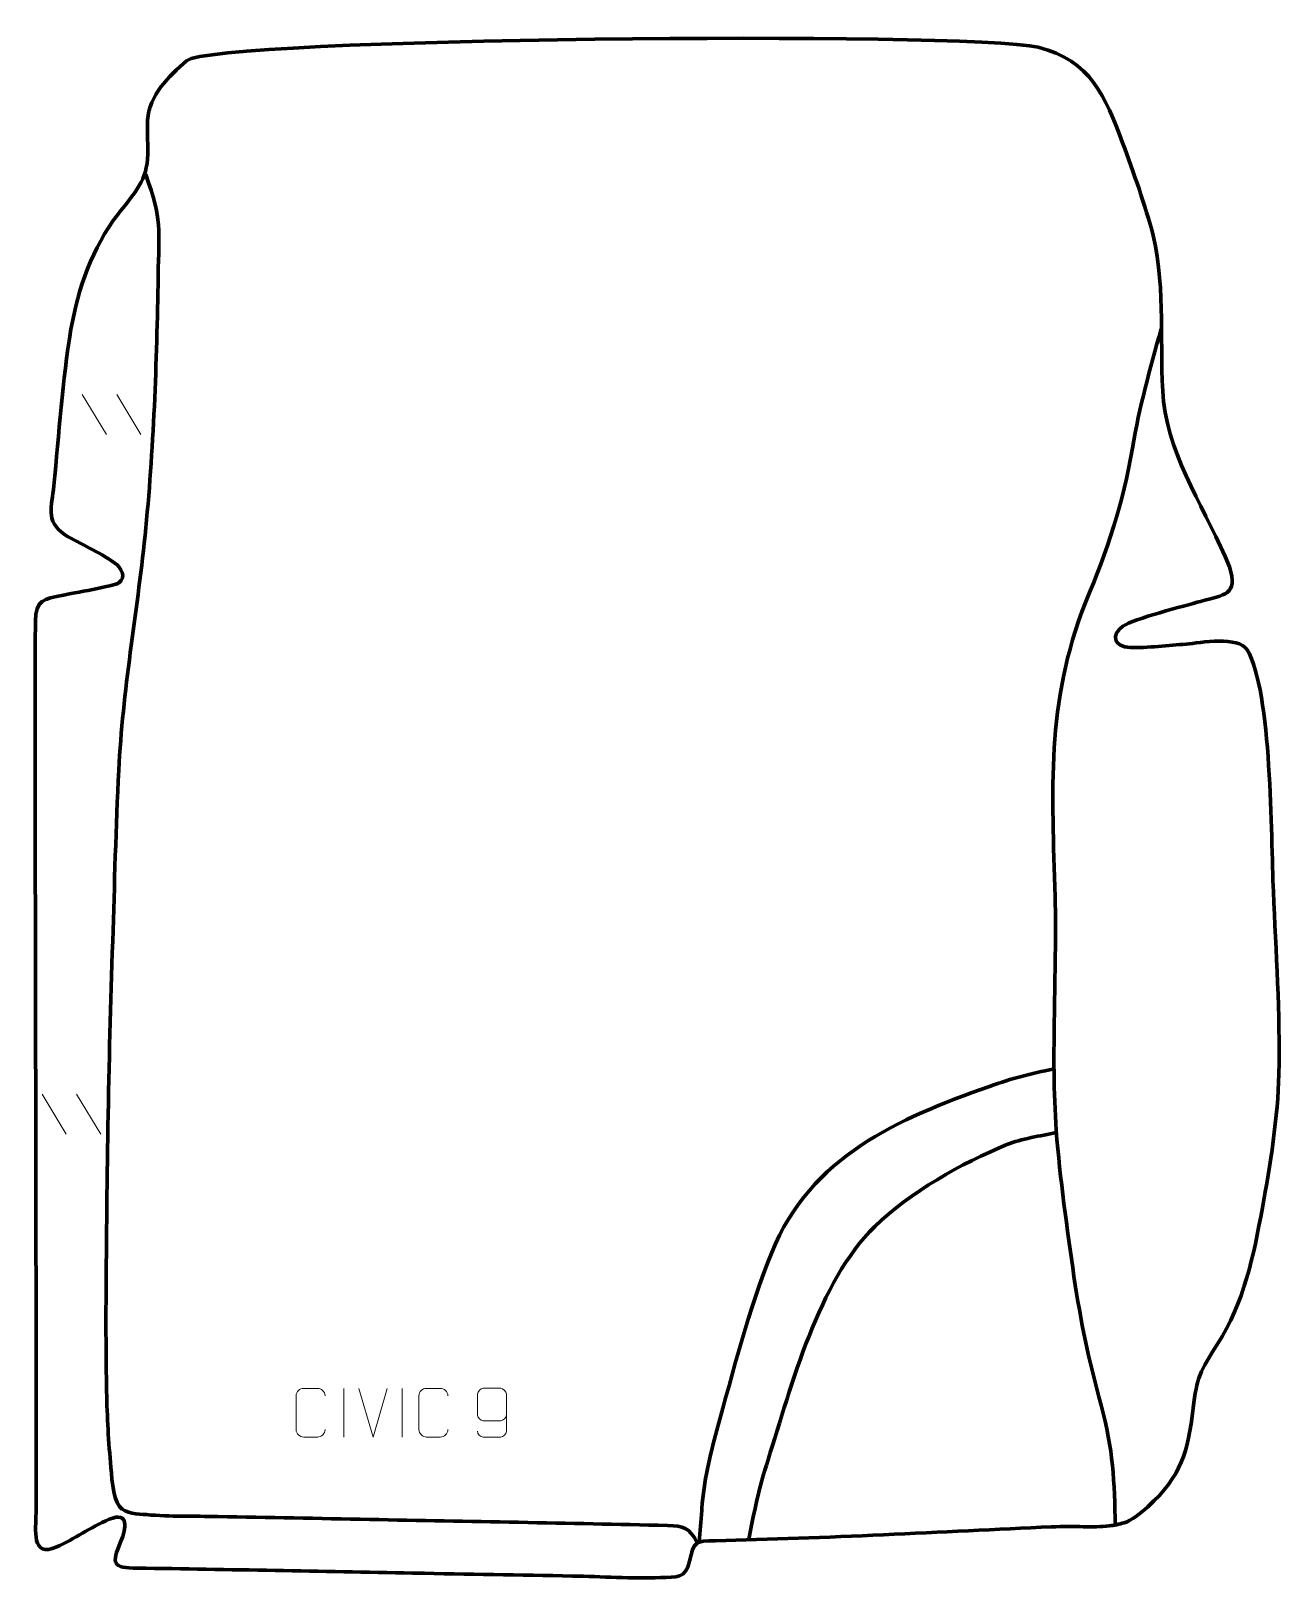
# Model space of a CAD drawing. Header units: millimetres. Extents: x -321 to 319, y -413 to 381.
import ezdxf

# ---------------------------------------------------------------- set-up
doc = ezdxf.new("R2010")
doc.units = ezdxf.units.MM
doc.header["$MEASUREMENT"] = 0
for name, color, linetype in [('layer 1', 7, 'Continuous'), ('layer 2', 7, 'Continuous'), ('layer 3', 7, 'Continuous')]:
    doc.layers.add(name, color=color, linetype=linetype)

msp = doc.modelspace()

# ---------------------------------------------------------------- linework, layer by layer
at = {"layer": 'layer 1', "color": 250, "lineweight": 9}
for points in [[(-294.8727, 194.4073), (-294.8727, 194.4073), (-282.5084, 173.863), (-282.5084, 173.863)], [(-277.1428, 194.4073), (-277.1428, 194.4073), (-264.7785, 173.863), (-264.7785, 173.863)], [(-315.5102, -164.3676), (-315.5102, -164.3676), (-303.1459, -184.9119), (-303.1459, -184.9119)], [(-297.7803, -164.3676), (-297.7803, -164.3676), (-285.416, -184.9119), (-285.416, -184.9119)], [(-160.7482, -315.278), (-160.7482, -315.278), (-160.7482, -340.2521), (-160.7482, -340.2521)], [(-145.7483, -340.2419), (-145.7483, -340.2419), (-153.0701, -315.2883), (-153.0701, -315.2883)], [(-138.4264, -315.2883), (-138.4264, -315.2883), (-145.7482, -340.2419), (-145.7482, -340.2419)], [(-130.7482, -315.278), (-130.7482, -315.278), (-130.7482, -340.2521), (-130.7482, -340.2521)]]:
    msp.add_open_spline(points, degree=3, dxfattribs=at)
for points, knots in [([(-170.3252, -336.4241), (-170.465, -338.7475), (-172.1422, -340.2271), (-174.2899, -340.2379), (-174.2899, -340.2379), (-176.6218, -340.2375), (-178.9537, -340.2375), (-181.2852, -340.2379), (-181.2852, -340.2379), (-183.2102, -340.3433), (-185.1823, -338.4588), (-185.1711, -336.4415), (-185.1711, -336.4415), (-185.1707, -330.6714), (-185.1707, -324.9017), (-185.1711, -319.1324), (-185.1711, -319.1324), (-185.1669, -316.9943), (-183.4202, -315.2751), (-181.2678, -315.2886), (-181.2678, -315.2886), (-178.9421, -315.2886), (-176.616, -315.2886), (-174.2899, -315.2886), (-174.2899, -315.2886), (-172.3433, -315.2531), (-170.3519, -316.7446), (-170.3252, -319.1822)], [0, 0, 0, 0, 0.125, 0.125, 0.125, 0.125, 0.25, 0.25, 0.25, 0.25, 0.375, 0.375, 0.375, 0.375, 0.5, 0.5, 0.5, 0.5, 0.625, 0.625, 0.625, 0.625, 0.75, 0.75, 0.75, 0.75, 1, 1, 1, 1]), ([(-107.3252, -336.4241), (-107.465, -338.7475), (-109.1422, -340.2271), (-111.2899, -340.2379), (-111.2899, -340.2379), (-113.6218, -340.2375), (-115.9537, -340.2375), (-118.2852, -340.2379), (-118.2852, -340.2379), (-120.2102, -340.3433), (-122.1823, -338.4588), (-122.1711, -336.4415), (-122.1711, -336.4415), (-122.1707, -330.6714), (-122.1707, -324.9017), (-122.1711, -319.1324), (-122.1711, -319.1324), (-122.1669, -316.9943), (-120.4202, -315.2751), (-118.2678, -315.2886), (-118.2678, -315.2886), (-115.9421, -315.2886), (-113.616, -315.2886), (-111.2899, -315.2886), (-111.2899, -315.2886), (-109.3433, -315.2531), (-107.3519, -316.7446), (-107.3252, -319.1822)], [0, 0, 0, 0, 0.125, 0.125, 0.125, 0.125, 0.25, 0.25, 0.25, 0.25, 0.375, 0.375, 0.375, 0.375, 0.5, 0.5, 0.5, 0.5, 0.625, 0.625, 0.625, 0.625, 0.75, 0.75, 0.75, 0.75, 1, 1, 1, 1]), ([(-92.1782, -337.3058), (-92.1541, -338.6453), (-90.7979, -340.2986), (-89.226, -340.2642), (-89.226, -340.2642), (-86.2412, -340.2639), (-83.256, -340.2639), (-80.2706, -340.2642), (-80.2706, -340.2642), (-79.0515, -340.2792), (-77.3233, -338.8416), (-77.3183, -337.3058), (-77.3183, -337.3058), (-77.3186, -330.9454), (-77.3186, -324.5846), (-77.3183, -318.2238), (-77.3183, -318.2238), (-77.323, -317.0609), (-79.0515, -315.2898), (-80.2706, -315.2654), (-80.2706, -315.2654), (-83.256, -315.2657), (-86.2412, -315.2657), (-89.226, -315.2654), (-89.226, -315.2654), (-90.5041, -315.3092), (-92.1738, -316.9237), (-92.1782, -318.2238), (-92.1782, -318.2238), (-92.1782, -321.8072), (-92.1782, -325.3902), (-92.1782, -328.973), (-92.1782, -328.973), (-92.1397, -330.4512), (-90.557, -331.8841), (-89.226, -331.882), (-89.226, -331.882), (-86.2412, -331.8823), (-83.256, -331.8823), (-80.2706, -331.882), (-80.2706, -331.882), (-78.9411, -331.887), (-77.2981, -330.3798), (-77.3398, -328.9512)], [0, 0, 0, 0, 0.08333333, 0.08333333, 0.08333333, 0.08333333, 0.16666667, 0.16666667, 0.16666667, 0.16666667, 0.25, 0.25, 0.25, 0.25, 0.33333333, 0.33333333, 0.33333333, 0.33333333, 0.41666667, 0.41666667, 0.41666667, 0.41666667, 0.5, 0.5, 0.5, 0.5, 0.58333333, 0.58333333, 0.58333333, 0.58333333, 0.66666667, 0.66666667, 0.66666667, 0.66666667, 0.75, 0.75, 0.75, 0.75, 0.83333333, 0.83333333, 0.83333333, 0.83333333, 1, 1, 1, 1])]:
    msp.add_open_spline(points, degree=3, knots=knots, dxfattribs=at)
at = {"layer": 'layer 2', "color": 142, "lineweight": 200}
for points, knots in [([(-262.3277, 307.1804), (-253.686, 283.8932), (-255.5893, 279.1385), (-255.9524, 255.0006), (-255.9524, 255.0006), (-256.6205, 211.3314), (-258.2332, 165.4296), (-262.6871, 122.0182), (-262.6871, 122.0182), (-266.9187, 81.4894), (-274.0793, 42.6631), (-276.1863, 1.6964), (-276.1863, 1.6964), (-277.6651, -27.3702), (-278.2887, -56.8245), (-279.278, -85.9532), (-279.278, -85.9532), (-281.4167, -149.1208), (-282.4327, -212.2922), (-282.6992, -275.494), (-282.6992, -275.494), (-282.7398, -288.4933), (-282.6761, -301.4842), (-282.4479, -314.4819), (-282.4479, -314.4819), (-282.2141, -327.5085), (-281.5879, -340.4015), (-280.3871, -353.3772), (-280.3871, -353.3772), (-279.7796, -359.6437), (-279.5744, -371.0884), (-275.7249, -375.8411), (-275.7249, -375.8411), (-272.4564, -379.8766), (-266.5983, -379.76), (-261.8594, -380.068), (-261.8594, -380.068), (-249.8126, -381.0755), (-237.4258, -380.8044), (-225.3237, -381.0154), (-225.3237, -381.0154), (-199.3883, -381.5022), (-173.4531, -381.9781), (-147.5188, -382.5164), (-147.5188, -382.5164), (-96.6083, -383.5737), (-45.6132, -384.3662), (5.2816, -385.6461), (5.2816, -385.6461), (13.7147, -385.8582), (16.2044, -386.6653), (20.4074, -394.1345), (20.4074, -394.1345), (20.4074, -394.1345), (20.6245, -394.5204), (20.6245, -394.5204)], [0, 0, 0, 0, 0.06666667, 0.06666667, 0.06666667, 0.06666667, 0.13333333, 0.13333333, 0.13333333, 0.13333333, 0.2, 0.2, 0.2, 0.2, 0.26666667, 0.26666667, 0.26666667, 0.26666667, 0.33333333, 0.33333333, 0.33333333, 0.33333333, 0.4, 0.4, 0.4, 0.4, 0.46666667, 0.46666667, 0.46666667, 0.46666667, 0.53333333, 0.53333333, 0.53333333, 0.53333333, 0.6, 0.6, 0.6, 0.6, 0.66666667, 0.66666667, 0.66666667, 0.66666667, 0.73333333, 0.73333333, 0.73333333, 0.73333333, 0.8, 0.8, 0.8, 0.8, 0.86666667, 0.86666667, 0.86666667, 0.86666667, 1, 1, 1, 1]), ([(258.5192, 228.0649), (252.622, 207.2182), (247.4301, 188.3131), (243.7502, 166.8669), (243.7502, 166.8669), (238.8187, 138.1256), (230.9888, 114.5779), (219.7048, 87.8066), (219.7048, 87.8066), (199.2572, 35.5281), (202.5903, -8.7284), (204.1183, -63.1419), (204.1183, -63.1419), (205.0494, -102.8214), (201.9372, -143.6878), (204.6836, -183.0653), (204.6836, -183.0653), (206.622, -207.7607), (210.2871, -233.4138), (213.7818, -257.9856), (213.7818, -257.9856), (217.2054, -281.2886), (221.5213, -301.1813), (227.7098, -323.8833), (227.7098, -323.8833), (233.9425, -346.7476), (234.4794, -362.713), (234.9775, -386.0617)], [0, 0, 0, 0, 0.125, 0.125, 0.125, 0.125, 0.25, 0.25, 0.25, 0.25, 0.375, 0.375, 0.375, 0.375, 0.5, 0.5, 0.5, 0.5, 0.625, 0.625, 0.625, 0.625, 0.75, 0.75, 0.75, 0.75, 1, 1, 1, 1]), ([(203.6128, -151.4281), (191.0692, -153.9736), (182.5276, -156.1584), (170.3883, -160.4216), (170.3883, -160.4216), (123.145, -177.2224), (78.9595, -196.0706), (58.7281, -245.6597), (58.7281, -245.6597), (47.0199, -274.3578), (38.9259, -306.8315), (30.6112, -336.8007), (30.6112, -336.8007), (26.7888, -350.5784), (24.0738, -362.523), (22.9309, -376.8433), (22.9309, -376.8433), (22.9309, -376.8433), (22.8432, -377.94), (22.8432, -377.94), (22.8432, -377.94), (22.4295, -383.3356), (22.0387, -388.7304), (21.5945, -394.1239)], [0, 0, 0, 0, 0.14285714, 0.14285714, 0.14285714, 0.14285714, 0.28571429, 0.28571429, 0.28571429, 0.28571429, 0.42857143, 0.42857143, 0.42857143, 0.42857143, 0.57142857, 0.57142857, 0.57142857, 0.57142857, 0.71428571, 0.71428571, 0.71428571, 0.71428571, 1, 1, 1, 1]), ([(46.8098, -393.6473), (49.695, -378.547), (52.1506, -366.6304), (56.8566, -351.8741), (56.8566, -351.8741), (68.95, -313.756), (82.605, -260.7373), (111.5953, -232.2784), (111.5953, -232.2784), (129.6519, -214.7168), (156.1719, -199.8276), (179.4125, -190.2508), (179.4125, -190.2508), (186.7194, -187.2399), (196.7715, -185.8497), (204.6459, -184.1141)], [0, 0, 0, 0, 0.2, 0.2, 0.2, 0.2, 0.4, 0.4, 0.4, 0.4, 0.6, 0.6, 0.6, 0.6, 1, 1, 1, 1])]:
    msp.add_open_spline(points, degree=3, knots=knots, dxfattribs=at)
at = {"layer": 'layer 3', "color": 242, "lineweight": 200}
msp.add_open_spline([(195.4922, 372.5046), (222.4038, 365.6621), (229.702, 347.3435), (238.7581, 323.423), (238.7581, 323.423), (244.3283, 308.4746), (250.3134, 291.2681), (254.4503, 275.9126), (254.4503, 275.9126), (261.0538, 246.9946), (257.3269, 219.7332), (259.7029, 190.7805), (259.7029, 190.7805), (263.1861, 160.6999), (282.3525, 133.7526), (293.5387, 106.0943), (293.5387, 106.0943), (298.1531, 91.288), (291.0364, 91.8544), (278.7071, 88.3168), (278.7071, 88.3168), (270.7846, 86.0437), (244.2314, 79.3592), (238.9031, 75.5982), (238.9031, 75.5982), (232.6453, 71.1809), (234.1228, 64.7685), (242.6634, 64.6191), (242.6634, 64.6191), (251.1436, 64.4706), (262.6216, 65.7375), (271.3354, 66.41), (271.3354, 66.41), (278.5332, 67.1584), (298.2551, 70.6403), (302.5637, 63.483), (302.5637, 63.483), (315.3817, 42.1898), (314.7906, -32.3304), (316.0518, -60.4764), (316.0518, -60.4764), (317.4442, -91.3646), (319.477, -123.2812), (318.8993, -154.1444), (318.8993, -154.1444), (318.4286, -175.6179), (314.3669, -201.3822), (310.4383, -222.6316), (310.4383, -222.6316), (305.7689, -247.7313), (301.1887, -270.9004), (287.2508, -292.7945), (287.2508, -292.7945), (278.6648, -306.4438), (276.6963, -309.7748), (274.8958, -325.3975), (274.8958, -325.3975), (272.2515, -348.04), (269.0045, -359.9968), (251.7279, -376.012), (251.7279, -376.012), (247.2331, -379.8701), (243.4758, -383.0051), (239.5239, -384.2129), (239.5239, -384.2129), (236.8976, -385.0156), (234.3713, -385.52), (231.8349, -385.8304), (231.8349, -385.8304), (223.3856, -386.8644), (214.8231, -385.7458), (202.0793, -386.3256), (202.0793, -386.3256), (146.7206, -388.8438), (85.4061, -392.2362), (29.9621, -393.4175), (29.9621, -393.4175), (19.4956, -393.6405), (18.6984, -393.836), (16.6413, -403.9429), (16.6413, -403.9429), (14.4501, -413.0818), (10.0138, -411.9817), (1.6421, -412.3262), (1.6421, -412.3262), (-12.914, -412.9252), (-28.683, -411.8006), (-43.4099, -411.534), (-43.4099, -411.534), (-70.4275, -411.0449), (-97.4452, -410.553), (-124.4629, -410.0626), (-124.4629, -410.0626), (-124.4629, -410.0626), (-125.4636, -410.0444), (-125.4636, -410.0444), (-125.4636, -410.0444), (-172.46, -409.193), (-219.5755, -408.121), (-266.5612, -407.5098), (-266.5612, -407.5098), (-279.4919, -407.3195), (-280.0418, -405.6477), (-275.0806, -393.7406), (-275.0806, -393.7406), (-272.3612, -387.2139), (-270.5879, -378.0805), (-281.0747, -382.4436), (-281.0747, -382.4436), (-290.7027, -386.6228), (-298.8872, -392.4729), (-307.997, -396.6186), (-307.997, -396.6186), (-321.188, -402.6213), (-318.6543, -387.4806), (-318.5849, -379.1228), (-318.5849, -379.1228), (-318.3115, -346.1968), (-318.5685, -313.2535), (-318.5817, -280.3253), (-318.5817, -280.3253), (-318.6215, -160.8676), (-319.1937, -41.3634), (-318.9313, 78.0861), (-318.9313, 78.0861), (-318.5377, 89.1235), (-314.8577, 89.4636), (-304.5309, 91.5359), (-304.5309, 91.5359), (-300.5931, 92.3261), (-277.7709, 96.4409), (-276.046, 97.8206), (-276.046, 97.8206), (-272.1198, 100.9612), (-274.9264, 105.579), (-278.2041, 107.9968), (-278.2041, 107.9968), (-286.9014, 114.0699), (-295.2257, 117.4151), (-304.04, 122.6311), (-304.04, 122.6311), (-313.9833, 130.1622), (-310.5269, 136.5146), (-309.449, 147.6565), (-309.449, 147.6565), (-306.8844, 174.2642), (-304.9683, 201.4657), (-300.7289, 227.839), (-300.7289, 227.839), (-296.7435, 249.2842), (-289.8997, 269.4151), (-276.5285, 286.8987), (-276.5285, 286.8987), (-269.504, 295.9227), (-262.2335, 303.1655), (-261.4254, 315.1511), (-261.4254, 315.1511), (-261.0215, 321.9965), (-261.7352, 328.568), (-261.3528, 335.0274), (-261.3528, 335.0274), (-260.5847, 347.9991), (-250.6303, 357.4564), (-241.3357, 365.5856), (-241.3357, 365.5856), (-227.8059, 377.4189), (157.8994, 380.8595), (195.4922, 372.5046)], degree=3, knots=[0, 0, 0, 0, 0.02325581, 0.02325581, 0.02325581, 0.02325581, 0.04651163, 0.04651163, 0.04651163, 0.04651163, 0.06976744, 0.06976744, 0.06976744, 0.06976744, 0.09302326, 0.09302326, 0.09302326, 0.09302326, 0.11627907, 0.11627907, 0.11627907, 0.11627907, 0.13953488, 0.13953488, 0.13953488, 0.13953488, 0.1627907, 0.1627907, 0.1627907, 0.1627907, 0.18604651, 0.18604651, 0.18604651, 0.18604651, 0.20930233, 0.20930233, 0.20930233, 0.20930233, 0.23255814, 0.23255814, 0.23255814, 0.23255814, 0.25581395, 0.25581395, 0.25581395, 0.25581395, 0.27906977, 0.27906977, 0.27906977, 0.27906977, 0.30232558, 0.30232558, 0.30232558, 0.30232558, 0.3255814, 0.3255814, 0.3255814, 0.3255814, 0.34883721, 0.34883721, 0.34883721, 0.34883721, 0.37209302, 0.37209302, 0.37209302, 0.37209302, 0.39534884, 0.39534884, 0.39534884, 0.39534884, 0.41860465, 0.41860465, 0.41860465, 0.41860465, 0.44186047, 0.44186047, 0.44186047, 0.44186047, 0.46511628, 0.46511628, 0.46511628, 0.46511628, 0.48837209, 0.48837209, 0.48837209, 0.48837209, 0.51162791, 0.51162791, 0.51162791, 0.51162791, 0.53488372, 0.53488372, 0.53488372, 0.53488372, 0.55813953, 0.55813953, 0.55813953, 0.55813953, 0.58139535, 0.58139535, 0.58139535, 0.58139535, 0.60465116, 0.60465116, 0.60465116, 0.60465116, 0.62790698, 0.62790698, 0.62790698, 0.62790698, 0.65116279, 0.65116279, 0.65116279, 0.65116279, 0.6744186, 0.6744186, 0.6744186, 0.6744186, 0.69767442, 0.69767442, 0.69767442, 0.69767442, 0.72093023, 0.72093023, 0.72093023, 0.72093023, 0.74418605, 0.74418605, 0.74418605, 0.74418605, 0.76744186, 0.76744186, 0.76744186, 0.76744186, 0.79069767, 0.79069767, 0.79069767, 0.79069767, 0.81395349, 0.81395349, 0.81395349, 0.81395349, 0.8372093, 0.8372093, 0.8372093, 0.8372093, 0.86046512, 0.86046512, 0.86046512, 0.86046512, 0.88372093, 0.88372093, 0.88372093, 0.88372093, 0.90697674, 0.90697674, 0.90697674, 0.90697674, 0.93023256, 0.93023256, 0.93023256, 0.93023256, 0.95348837, 0.95348837, 0.95348837, 0.95348837, 1, 1, 1, 1], dxfattribs=at)

doc.saveas('drawing.dxf')
